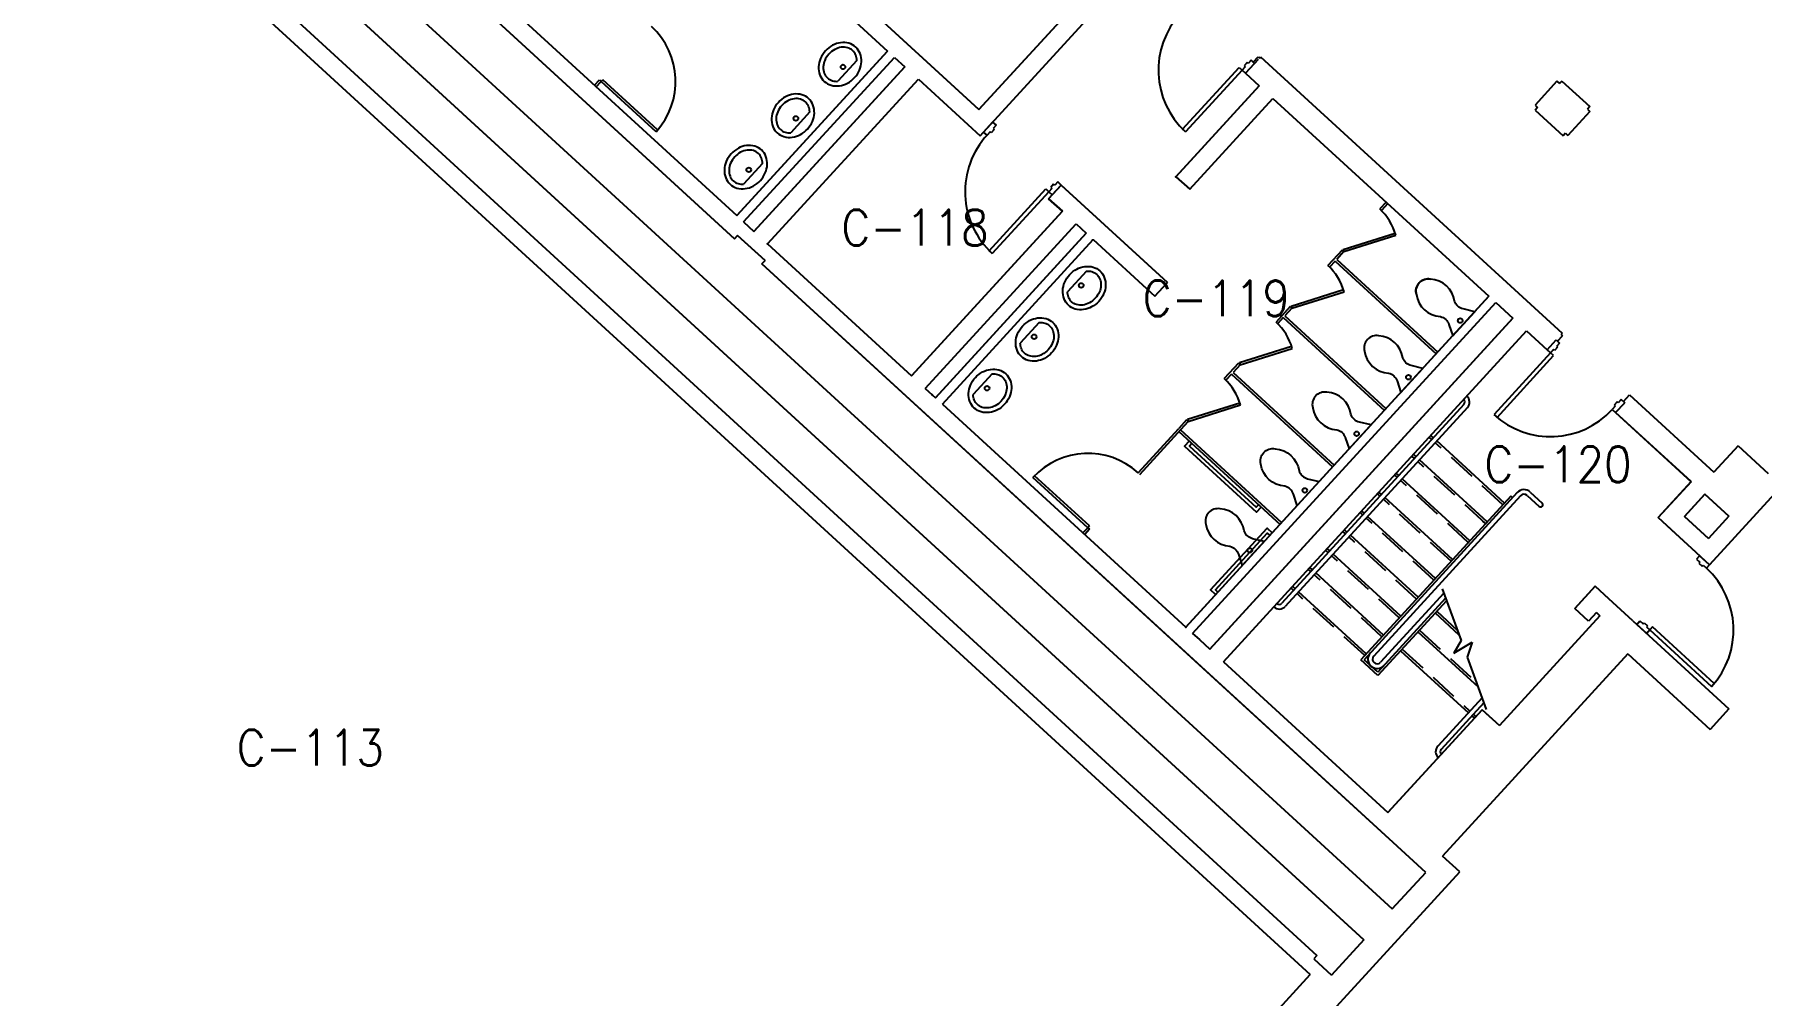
# Model space of a CAD drawing. Header units: inches. Extents: x -2 to 15026, y -1056 to 7065.
# Drawn here: x 5069 to 5812, y 4093 to 4507 of the extents above; entities that cross this region are included whole.
import ezdxf
from ezdxf.enums import TextEntityAlignment as Align

# ---------------------------------------------------------------- set-up
doc = ezdxf.new("R2010")
doc.units = ezdxf.units.IN
doc.header["$LTSCALE"] = 48
doc.header["$MEASUREMENT"] = 0
doc.linetypes.add('HIDDEN', pattern=[0.375, 0.25, -0.125])
doc.layers.get('0').update_dxf_attribs({"linetype": 'CONTINUOUS'})
for name, color, linetype in [('A-DOOR', 5, 'CONTINUOUS'), ('A-FLOR-STRS', 4, 'CONTINUOUS'), ('A-FURN', 6, 'CONTINUOUS'), ('A-WALL', 7, 'CONTINUOUS'), ('SP-RMNO', 7, 'CONTINUOUS'), ('SP-ROOM', 7, 'CONTINUOUS'), ('SP-ROOMF', 7, 'CONTINUOUS')]:
    doc.layers.add(name, color=color, linetype=linetype)
doc.styles.add('ROMANS', font='ROMANS', dxfattribs={"width": 0.78})

# ---------------------------------------------------------------- blocks, each defined once
blk = doc.blocks.new('FMGRM1')
at = {"style": 'ROMANS', "width": 0.9}
for tag, p in [('DATA1', (0, -0.2836)), ('DATA2', (0, -0.443)), ('DATA3', (0, -0.6024)), ('DATA4', (0, -0.7618)), ('DATA5', (0, -0.9213))]:
    blk.add_attdef(tag, text='', height=0.1172, dxfattribs=at).set_placement(p, align=Align.CENTER)
at = {"layer": 'SP-RMNO', "style": 'ROMANS', "width": 0.9}
blk.add_attdef('RMNUMB', text='', height=0.16, dxfattribs=at).set_placement((0, 0), align=Align.MIDDLE)

msp = doc.modelspace()

# ---------------------------------------------------------------- linework, layer by layer
at = {"layer": 'A-DOOR', "linetype": 'Continuous'}
for p, q in [((5592.48, 4495.63), (5591.17, 4494.2)), ((5593.95, 4494.28), (5592.48, 4495.63)), ((5562.98, 4466.03), (5587.3, 4492.58)), ((5588.59, 4491.39), (5564.27, 4464.85)), ((5587.3, 4492.58), (5588.59, 4491.39)), ((5589.9, 4492.82), (5588.59, 4491.39)), ((5588.59, 4491.39), (5590.07, 4490.04)), ((5590.71, 4494.63), (5589.44, 4493.24)), ((5589.44, 4493.24), (5589.9, 4492.82)), ((5590.07, 4490.04), (5593.95, 4494.28)), ((5591.17, 4494.2), (5590.71, 4494.63)), ((5312.86, 4486.54), (5313.54, 4487.28)), ((5336.45, 4464.92), (5312.86, 4486.54)), ((5337.13, 4465.66), (5313.54, 4487.28)), ((5477.39, 4464.77), (5481.28, 4469.01)), ((5481.9, 4465.81), (5480.64, 4464.43)), ((5481.28, 4469.01), (5482.75, 4467.66)), ((5482.75, 4467.66), (5481.44, 4466.23)), ((5481.44, 4466.23), (5481.9, 4465.81)), ((5564.27, 4464.85), (5562.98, 4466.03)), ((5478.87, 4463.42), (5477.39, 4464.77)), ((5480.18, 4464.85), (5478.87, 4463.42)), ((5480.64, 4464.43), (5480.18, 4464.85)), ((5509.29, 4443.34), (5507.99, 4441.91)), ((5510.77, 4441.99), (5509.29, 4443.34)), ((5479.8, 4413.74), (5504.12, 4440.28)), ((5505.41, 4439.1), (5481.09, 4412.56)), ((5504.12, 4440.28), (5505.41, 4439.1)), ((5506.72, 4440.53), (5505.41, 4439.1)), ((5505.41, 4439.1), (5506.88, 4437.75)), ((5507.52, 4442.33), (5506.26, 4440.95)), ((5506.26, 4440.95), (5506.72, 4440.53)), ((5506.88, 4437.75), (5510.77, 4441.99)), ((5507.99, 4441.91), (5507.52, 4442.33)), ((5632.04, 4414.28), (5654.45, 4421.34)), ((5481.09, 4412.56), (5479.8, 4413.74)), ((5632.04, 4414.28), (5632.34, 4413.32)), ((5632.34, 4413.32), (5654.74, 4420.39)), ((5609.75, 4389.95), (5632.16, 4397.01)), ((5610.05, 4388.99), (5632.45, 4396.06)), ((5609.75, 4389.95), (5610.05, 4388.99)), ((5587.45, 4365.62), (5609.87, 4372.68)), ((5587.75, 4364.66), (5610.15, 4371.73)), ((5721.3, 4369.79), (5696.98, 4343.25)), ((5719.83, 4371.14), (5723.71, 4375.38)), ((5721.3, 4369.79), (5719.83, 4371.14)), ((5722.61, 4371.22), (5721.3, 4369.79)), ((5722.59, 4368.61), (5721.3, 4369.79)), ((5723.07, 4370.79), (5722.61, 4371.22)), ((5724.34, 4372.18), (5723.07, 4370.79)), ((5723.71, 4375.38), (5725.19, 4374.03)), ((5725.19, 4374.03), (5723.88, 4372.6)), ((5723.88, 4372.6), (5724.34, 4372.18)), ((5587.45, 4365.62), (5587.75, 4364.66)), ((5698.27, 4342.06), (5722.59, 4368.61)), ((5565.16, 4341.29), (5587.57, 4348.35)), ((5565.46, 4340.33), (5587.86, 4347.4)), ((5749.15, 4346.89), (5747.84, 4345.47)), ((5749.96, 4348.7), (5748.69, 4347.32)), ((5748.69, 4347.32), (5749.15, 4346.89)), ((5749.32, 4344.11), (5753.2, 4348.35)), ((5750.42, 4348.28), (5749.96, 4348.7)), ((5751.73, 4349.7), (5750.42, 4348.28)), ((5753.2, 4348.35), (5751.73, 4349.7)), ((5565.16, 4341.29), (5565.46, 4340.33)), ((5696.98, 4343.25), (5698.27, 4342.06)), ((5747.84, 4345.47), (5749.32, 4344.11)), ((5522.88, 4295.34), (5499.29, 4316.96)), ((5522.21, 4294.61), (5498.62, 4316.22)), ((5522.88, 4295.34), (5522.21, 4294.61)), ((5785.46, 4282.53), (5784.11, 4281.06)), ((5784.11, 4281.06), (5785.54, 4279.75)), ((5785.54, 4279.75), (5785.11, 4279.29)), ((5789.7, 4278.65), (5785.46, 4282.53)), ((5785.11, 4279.29), (5786.5, 4278.02)), ((5786.5, 4278.02), (5786.92, 4278.48)), ((5786.92, 4278.48), (5788.35, 4277.17)), ((5788.35, 4277.17), (5789.7, 4278.65)), ((5758.44, 4253.04), (5759.79, 4254.52)), ((5762.67, 4249.16), (5758.44, 4253.04)), ((5759.79, 4254.52), (5761.22, 4253.21)), ((5761.22, 4253.21), (5761.64, 4253.67)), ((5761.64, 4253.67), (5763.02, 4252.4)), ((5763.02, 4252.4), (5762.6, 4251.94)), ((5762.6, 4251.94), (5764.03, 4250.63)), ((5764.03, 4250.63), (5762.67, 4249.16)), ((5765.21, 4251.92), (5764.03, 4250.63)), ((5764.03, 4250.63), (5790.57, 4226.31)), ((5791.75, 4227.6), (5765.21, 4251.92)), ((5790.57, 4226.31), (5791.75, 4227.6))]:
    msp.add_line(p, q, dxfattribs=at)
for centre, radius, start, end in [((5312.86, 4486.54), 32, 317.49444, 47.49078), ((5631.61, 4414), 24, 15.43207, 47.5), ((5609.31, 4389.67), 24, 15.43207, 47.5), ((5587.02, 4365.34), 24, 15.43207, 47.5), ((5564.72, 4341.01), 24, 15.4337, 47.5), ((5522.21, 4294.6), 32, 47.50922, 137.5)]:
    msp.add_arc(centre, radius, start, end, dxfattribs=at)
for centre, major_axis, start_param, end_param in [((5588.59, 4491.39), (25.46, 25.46), 1.61443, 3.185226), ((5505.41, 4439.1), (-25.46, 25.46), 0.043633, 1.61443), ((5721.3, 4369.79), (25.46, 25.46), 3.185226, 4.756022), ((5764.03, 4250.63), (-25.46, 25.46), 3.185226, 4.756022)]:
    msp.add_ellipse(centre, major_axis=major_axis, ratio=1, start_param=start_param, end_param=end_param, dxfattribs=at)
at = {"layer": 'A-FLOR-STRS', "linetype": 'Continuous'}
for p, q in [((5684.05, 4347.64), (5605.68, 4262.11)), ((5685.52, 4346.28), (5607.15, 4260.76)), ((5670.87, 4333.26), (5669.77, 4334.27)), ((5701.47, 4305.22), (5672.35, 4331.91)), ((5663.44, 4325.15), (5662.34, 4326.16)), ((5656.01, 4317.04), (5654.91, 4318.05)), ((5694.04, 4297.11), (5664.92, 4323.8)), ((5706.94, 4309.71), (5641.07, 4237.82)), ((5648.58, 4308.93), (5647.47, 4309.94)), ((5686.61, 4289), (5657.49, 4315.69)), ((5712.59, 4309.95), (5717.75, 4305.22)), ((5704.17, 4308.17), (5639.65, 4237.76)), ((5708.41, 4308.36), (5645.24, 4239.42)), ((5679.18, 4280.89), (5650.05, 4307.58)), ((5704.91, 4307.49), (5704.17, 4308.17)), ((5711.24, 4308.48), (5716.4, 4303.75)), ((5641.15, 4300.82), (5640.04, 4301.83)), ((5671.74, 4272.78), (5642.62, 4299.47)), ((5633.72, 4292.71), (5632.61, 4293.72)), ((5664.31, 4264.67), (5635.19, 4291.36)), ((5626.28, 4284.6), (5625.18, 4285.61)), ((5656.88, 4256.56), (5627.76, 4283.25)), ((5618.85, 4276.49), (5617.75, 4277.5)), ((5649.45, 4248.45), (5620.33, 4275.14)), ((5611.42, 4268.38), (5610.32, 4269.39)), ((5642.02, 4240.34), (5612.9, 4267.03)), ((5675.37, 4266.38), (5648.19, 4236.72)), ((5674.69, 4268.24), (5682.78, 4246.16)), ((5676.15, 4264.26), (5646.97, 4232.42)), ((5676.53, 4263.21), (5647.03, 4231)), ((5671.69, 4257.92), (5681.9, 4248.56)), ((5664.25, 4249.81), (5690.12, 4226.1)), ((5682.78, 4246.16), (5679.72, 4240.61)), ((5679.72, 4240.61), (5687.63, 4245.33)), ((5687.63, 4245.33), (5685.42, 4238.95)), ((5647.03, 4231), (5639.65, 4237.76)), ((5646.97, 4232.42), (5641.07, 4237.82)), ((5656.82, 4241.69), (5685.95, 4215.01)), ((5685.42, 4238.95), (5693.67, 4216.42)), ((5691.83, 4221.43), (5672.77, 4200.63)), ((5692.61, 4219.32), (5674.25, 4199.28)), ((5687.42, 4213.66), (5688.53, 4212.64))]:
    msp.add_line(p, q, dxfattribs=at)
at = {"layer": 'A-FLOR-STRS', "linetype": 'HIDDEN'}
for p, q in [((5670.2, 4332.52), (5669.09, 4333.53)), ((5662.77, 4324.41), (5661.66, 4325.42)), ((5700.8, 4304.48), (5671.67, 4331.17)), ((5655.34, 4316.3), (5654.23, 4317.31)), ((5693.36, 4296.37), (5664.24, 4323.06)), ((5685.93, 4288.26), (5656.81, 4314.95)), ((5647.9, 4308.19), (5646.8, 4309.2)), ((5678.5, 4280.15), (5649.38, 4306.84)), ((5640.47, 4300.08), (5639.37, 4301.09)), ((5671.07, 4272.04), (5641.95, 4298.73)), ((5693.36, 4296.37), (5692.18, 4297.46)), ((5633.04, 4291.97), (5631.93, 4292.98)), ((5663.64, 4263.93), (5634.52, 4290.62)), ((5625.61, 4283.86), (5624.5, 4284.87)), ((5656.21, 4255.82), (5627.08, 4282.51)), ((5618.18, 4275.75), (5617.07, 4276.76)), ((5648.77, 4247.71), (5619.65, 4274.4)), ((5610.75, 4267.64), (5609.64, 4268.65)), ((5641.34, 4239.6), (5612.22, 4266.29)), ((5672.36, 4258.65), (5681.15, 4250.6)), ((5664.93, 4250.54), (5689.38, 4228.14)), ((5657.5, 4242.43), (5686.62, 4215.75)), ((5688.1, 4214.4), (5689.2, 4213.38))]:
    msp.add_line(p, q, dxfattribs=at)
at = {"layer": 'A-FLOR-STRS', "linetype": 'Continuous'}
for centre, radius, start, end in [((5682.94, 4348.65), 1.5, 317.49775, 47.5), ((5682.94, 4348.65), 3.5, 317.49854, 47.5), ((5709.89, 4307), 4, 47.5, 137.5), ((5709.89, 4307), 2, 47.5, 137.5), ((5717.07, 4304.49), 1, 227.49791, 47.5), ((5604.57, 4263.12), 3.5, 227.5, 317.5014), ((5604.57, 4263.12), 1.5, 227.5, 317.5014), ((5646.72, 4238.07), 4, 137.5, 317.5), ((5646.72, 4238.07), 2, 137.5, 317.5), ((5675.35, 4198.27), 3.5, 137.49909, 227.5), ((5675.35, 4198.27), 1.5, 137.5, 227.5)]:
    msp.add_arc(centre, radius, start, end, dxfattribs=at)
at = {"layer": 'A-FURN', "linetype": 'Continuous'}
for p, q in [((5422.83, 4495.52), (5414.65, 4486.59)), ((5402.56, 4473.4), (5394.38, 4464.47)), ((5382.3, 4451.29), (5374.11, 4442.35)), ((5521.63, 4404.99), (5513.44, 4396.06)), ((5501.36, 4382.87), (5493.17, 4373.94)), ((5481.09, 4360.76), (5472.91, 4351.82))]:
    msp.add_line(p, q, dxfattribs=at)
for points in [[(5422.37, 4501.29, 0.115836), (5419.46, 4502.92, 0.104065), (5415.87, 4503.18, 0.09084), (5412.42, 4502.06, 0.083285), (5409.35, 4499.66, 0.083285), (5407.23, 4496.39, 0.09084), (5406.41, 4492.86, 0.104065), (5406.98, 4489.3, 0.115836), (5408.86, 4486.54, 0.115836), (5411.77, 4484.91, 0.104065), (5415.36, 4484.65, 0.09084), (5418.81, 4485.78, 0.083285), (5421.88, 4488.18, 0.083285), (5424, 4491.44, 0.09084), (5424.82, 4494.98, 0.104065), (5424.25, 4498.54, 0.115836), (5422.37, 4501.29)], [(5421.02, 4499.82, 0.115836), (5418.91, 4501, 0.104065), (5416.14, 4501.2, 0.09084), (5413.37, 4500.3, 0.083285), (5410.82, 4498.31, 0.083285), (5409.06, 4495.6, 0.09084), (5408.4, 4492.76, 0.104065), (5408.85, 4490.02, 0.115836), (5410.21, 4488.02, 0.115836), (5412.32, 4486.84, 0.087296), (5414.65, 4486.59)], [(5422.83, 4495.52, 0.087296), (5422.38, 4497.82, 0.115836), (5421.02, 4499.82)], [(5402.1, 4479.17, 0.115836), (5399.2, 4480.8, 0.104065), (5395.6, 4481.07, 0.09084), (5392.15, 4479.94, 0.083285), (5389.08, 4477.54, 0.083285), (5386.96, 4474.27, 0.09084), (5386.14, 4470.74, 0.104065), (5386.71, 4467.18, 0.115836), (5388.59, 4464.43, 0.115836), (5391.5, 4462.8, 0.104065), (5395.09, 4462.53, 0.09084), (5398.54, 4463.66, 0.083285), (5401.61, 4466.06, 0.083285), (5403.73, 4469.32, 0.09084), (5404.56, 4472.86, 0.104065), (5403.98, 4476.42, 0.115836), (5402.1, 4479.17)], [(5400.75, 4477.7, 0.115836), (5398.64, 4478.88, 0.104065), (5395.87, 4479.08, 0.09084), (5393.1, 4478.18, 0.083285), (5390.55, 4476.19, 0.083285), (5388.8, 4473.48, 0.09084), (5388.14, 4470.64, 0.104065), (5388.58, 4467.9, 0.115836), (5389.94, 4465.9, 0.115836), (5392.05, 4464.72, 0.087296), (5394.38, 4464.47)], [(5402.56, 4473.4, 0.087296), (5402.11, 4475.7, 0.115836), (5400.75, 4477.7)], [(5381.84, 4457.05, 0.115836), (5378.93, 4458.68, 0.104065), (5375.34, 4458.95, 0.09084), (5371.88, 4457.82, 0.083285), (5368.81, 4455.42, 0.083285), (5366.69, 4452.16, 0.09084), (5365.87, 4448.62, 0.104065), (5366.45, 4445.06, 0.115836), (5368.32, 4442.31, 0.115836), (5371.23, 4440.68, 0.104065), (5374.82, 4440.42, 0.09084), (5378.28, 4441.54, 0.083285), (5381.35, 4443.94, 0.083285), (5383.47, 4447.21, 0.09084), (5384.29, 4450.74, 0.104065), (5383.71, 4454.3, 0.115836), (5381.84, 4457.05)], [(5380.48, 4455.58, 0.115836), (5378.38, 4456.76, 0.104065), (5375.6, 4456.96, 0.09084), (5372.84, 4456.06, 0.083285), (5370.29, 4454.07, 0.083285), (5368.53, 4451.36, 0.09084), (5367.87, 4448.52, 0.104065), (5368.31, 4445.78, 0.115836), (5369.67, 4443.78, 0.115836), (5371.78, 4442.6, 0.087296), (5374.11, 4442.35)], [(5382.3, 4451.29, 0.087296), (5381.85, 4453.58, 0.115836), (5380.48, 4455.58)], [(5527.41, 4405.04, -0.115836), (5529.29, 4402.28, -0.104065), (5529.87, 4398.73, -0.09084), (5529.04, 4395.19, -0.083285), (5526.92, 4391.92, -0.083285), (5523.85, 4389.53, -0.09084), (5520.4, 4388.4, -0.104065), (5516.81, 4388.66, -0.115836), (5513.9, 4390.29, -0.115836), (5512.02, 4393.04, -0.104065), (5511.45, 4396.6, -0.09084), (5512.27, 4400.14, -0.083285), (5514.39, 4403.41, -0.083285), (5517.46, 4405.8, -0.09084), (5520.91, 4406.93, -0.104065), (5524.51, 4406.67, -0.115836), (5527.41, 4405.04)], [(5526.06, 4403.56, -0.115836), (5527.42, 4401.56, -0.104065), (5527.87, 4398.82, -0.09084), (5527.21, 4395.98, -0.083285), (5525.45, 4393.27, -0.083285), (5522.9, 4391.28, -0.09084), (5520.13, 4390.38, -0.104065), (5517.36, 4390.58, -0.115836), (5515.25, 4391.77, -0.115836), (5513.89, 4393.76, -0.087296), (5513.44, 4396.06)], [(5521.63, 4404.99, -0.087296), (5523.95, 4404.74, -0.115836), (5526.06, 4403.56)], [(5669.66, 4401.51, 0.555556), (5663.58, 4394.87, 0.357143), (5673.91, 4385.41, -0.259126), (5677.59, 4382.03), (5679.22, 4377.15), (5688.68, 4387.47), (5683.67, 4388.67, -0.259126), (5679.99, 4392.05, 0.357143), (5669.66, 4401.51)], [(5663.58, 4394.87, -0.555556), (5669.66, 4401.51)], [(5507.15, 4382.92, -0.115836), (5509.02, 4380.17, -0.104065), (5509.6, 4376.61, -0.09084), (5508.78, 4373.07, -0.083285), (5506.66, 4369.8, -0.083285), (5503.59, 4367.41, -0.09084), (5500.13, 4366.28, -0.104065), (5496.54, 4366.54, -0.115836), (5493.63, 4368.17, -0.115836), (5491.76, 4370.93, -0.104065), (5491.18, 4374.48, -0.09084), (5492, 4378.02, -0.083285), (5494.12, 4381.29, -0.083285), (5497.19, 4383.68, -0.09084), (5500.64, 4384.81, -0.104065), (5504.24, 4384.55, -0.115836), (5507.15, 4382.92)], [(5505.79, 4381.44, -0.115836), (5507.16, 4379.45, -0.104065), (5507.6, 4376.7, -0.09084), (5506.94, 4373.87, -0.083285), (5505.18, 4371.15, -0.083285), (5502.63, 4369.17, -0.09084), (5499.87, 4368.26, -0.104065), (5497.09, 4368.47, -0.115836), (5494.98, 4369.65, -0.115836), (5493.62, 4371.65, -0.087296), (5493.17, 4373.94)], [(5501.36, 4382.87, -0.087296), (5503.69, 4382.63, -0.115836), (5505.79, 4381.44)], [(5647.37, 4377.18, 0.555556), (5641.29, 4370.54, 0.357143), (5651.61, 4361.08, -0.259126), (5655.3, 4357.7), (5656.93, 4352.82), (5666.38, 4363.14), (5661.38, 4364.34, -0.259126), (5657.69, 4367.72, 0.357143), (5647.37, 4377.18)], [(5486.88, 4360.8, -0.115836), (5488.75, 4358.05, -0.104065), (5489.33, 4354.49, -0.09084), (5488.51, 4350.95, -0.083285), (5486.39, 4347.68, -0.083285), (5483.32, 4345.29, -0.09084), (5479.87, 4344.16, -0.104065), (5476.27, 4344.42, -0.115836), (5473.37, 4346.05, -0.115836), (5471.49, 4348.81, -0.104065), (5470.91, 4352.37, -0.09084), (5471.74, 4355.9, -0.083285), (5473.85, 4359.17, -0.083285), (5476.92, 4361.57, -0.09084), (5480.38, 4362.69, -0.104065), (5483.97, 4362.43, -0.115836), (5486.88, 4360.8)], [(5485.53, 4359.33, -0.115836), (5486.89, 4357.33, -0.104065), (5487.33, 4354.58, -0.09084), (5486.67, 4351.75, -0.083285), (5484.91, 4349.04, -0.083285), (5482.37, 4347.05, -0.09084), (5479.6, 4346.14, -0.104065), (5476.83, 4346.35, -0.115836), (5474.72, 4347.53, -0.115836), (5473.36, 4349.53, -0.087296), (5472.91, 4351.82)], [(5481.09, 4360.76, -0.087296), (5483.42, 4360.51, -0.115836), (5485.53, 4359.33)], [(5625.07, 4352.85, 0.555556), (5618.99, 4346.21, 0.357143), (5629.32, 4336.75, -0.259126), (5633, 4333.37), (5634.63, 4328.49), (5644.09, 4338.81), (5639.08, 4340.01, -0.259126), (5635.4, 4343.39, 0.357143), (5625.07, 4352.85)], [(5596.7, 4321.88, -0.555556), (5602.78, 4328.52, -0.357143), (5613.1, 4319.06, 0.259126), (5616.79, 4315.68), (5621.8, 4314.48), (5612.34, 4304.16), (5610.71, 4309.04, 0.259126), (5607.02, 4312.42, -0.357143), (5596.7, 4321.88)], [(5579.13, 4302.71, 0.555556), (5573.05, 4296.08, 0.357143), (5583.38, 4286.62, -0.259126), (5587.06, 4283.24), (5588.69, 4278.36), (5598.15, 4288.68), (5593.14, 4289.87, -0.259126), (5589.46, 4293.25, 0.357143), (5579.13, 4302.71)]]:
    msp.add_lwpolyline(points, format="xyb", dxfattribs=at)
for points in [[(5565.83, 4331.86), (5563.8, 4329.65), (5594.77, 4301.27), (5596.79, 4303.48)], [(5566.94, 4330.84), (5565.92, 4329.74), (5594.67, 4303.39), (5595.69, 4304.49)], [(5577.2, 4265.82), (5574.99, 4267.85), (5599.32, 4294.39), (5601.53, 4292.36)], [(5578.22, 4266.93), (5577.11, 4267.94), (5599.41, 4292.27), (5600.51, 4291.26)]]:
    msp.add_lwpolyline(points, dxfattribs=at)
for centre in [(5416.89, 4492.75), (5396.62, 4470.63), (5376.35, 4448.51), (5519.38, 4398.83), (5682.47, 4383.66), (5499.12, 4376.71), (5478.85, 4354.59), (5660.18, 4359.33), (5637.89, 4335), (5615.59, 4310.67), (5591.95, 4284.87)]:
    msp.add_circle(centre, 1, dxfattribs=at)
at = {"layer": 'A-WALL', "linetype": 'Continuous'}
for p, q in [((5370.22, 4418.87), (5082.68, 4682.35)), ((5084.16, 4681), (5370.22, 4418.87)), ((5074.47, 4611.21), (5620.79, 4110.6)), ((5069.06, 4605.31), (5617.87, 4102.42)), ((5160.8, 4581.83), (5653.19, 4130.65)), ((5160.8, 4581.83), (5653.19, 4130.65)), ((5148.64, 4568.56), (5641.03, 4117.38)), ((5641.03, 4117.38), (5148.64, 4568.56)), ((5475.38, 4474.42), (5535.51, 4540.04)), ((5535.51, 4540.04), (5475.38, 4474.42)), ((5475.87, 4463.12), (5541.41, 4534.63)), ((5475.87, 4463.12), (5541.41, 4534.63)), ((5414.92, 4529.82), (5475.38, 4474.42)), ((5475.38, 4474.42), (5414.92, 4529.82)), ((5266.51, 4524.75), (5371.2, 4428.82)), ((5409.52, 4523.92), (5436.06, 4499.6)), ((5409.52, 4523.92), (5436.06, 4499.6)), ((5371.2, 4428.82), (5436.06, 4499.6)), ((5436.06, 4499.6), (5371.2, 4428.82)), ((5374.15, 4426.12), (5439.01, 4496.89)), ((5374.15, 4426.12), (5439.01, 4496.89)), ((5439.01, 4496.89), (5443.43, 4492.84)), ((5439.01, 4496.89), (5443.43, 4492.84)), ((5595.47, 4495.94), (5590.07, 4490.04)), ((5593.4, 4494.79), (5595.51, 4497.09)), ((5593.95, 4494.28), (5595.47, 4495.94)), ((5595.47, 4495.94), (5595.47, 4495.94)), ((5595.51, 4497.09), (5596.06, 4496.59)), ((5596.06, 4496.59), (5596.57, 4497.14)), ((5596.57, 4497.14), (5726.33, 4378.23)), ((5378.58, 4422.06), (5443.43, 4492.84)), ((5443.43, 4492.84), (5378.58, 4422.06)), ((5590.07, 4490.04), (5593.95, 4494.28)), ((5590.07, 4490.04), (5595.96, 4484.64)), ((5590.07, 4490.04), (5595.96, 4484.64)), ((5593.4, 4494.79), (5593.95, 4494.28)), ((5310, 4484.9), (5312.12, 4487.22)), ((5310.74, 4484.22), (5312.86, 4486.54)), ((5312.12, 4487.22), (5312.86, 4486.54)), ((5384.47, 4416.66), (5449.33, 4487.44)), ((5384.47, 4416.66), (5449.33, 4487.44)), ((5449.33, 4487.44), (5475.87, 4463.12)), ((5449.33, 4487.44), (5475.87, 4463.12)), ((5560.16, 4445.56), (5595.96, 4484.64)), ((5595.96, 4484.64), (5560.16, 4445.56)), ((5724.07, 4486.6), (5714.62, 4476.28)), ((5724.07, 4486.6), (5725.18, 4485.59)), ((5726.19, 4486.7), (5725.18, 4485.59)), ((5726.19, 4486.7), (5738.17, 4475.72)), ((5566.06, 4440.16), (5601.86, 4479.23)), ((5566.06, 4440.16), (5601.86, 4479.23)), ((5601.86, 4479.23), (5694.76, 4394.11)), ((5601.86, 4479.23), (5694.76, 4394.11)), ((5714.62, 4476.28), (5715.72, 4475.27)), ((5715.72, 4475.27), (5714.71, 4474.16)), ((5714.71, 4474.16), (5726.69, 4463.18)), ((5738.27, 4473.6), (5728.81, 4463.28)), ((5738.17, 4475.72), (5737.16, 4474.61)), ((5737.16, 4474.61), (5738.27, 4473.6)), ((5727.7, 4464.29), (5726.69, 4463.18)), ((5727.7, 4464.29), (5728.81, 4463.28)), ((5560.16, 4445.56), (5566.06, 4440.16)), ((5560.16, 4445.56), (5566.06, 4440.16)), ((5505.36, 4436.09), (5510.77, 4441.99)), ((5510.77, 4441.99), (5505.36, 4436.09)), ((5511.26, 4430.69), (5505.36, 4436.09)), ((5505.36, 4436.09), (5511.26, 4430.69)), ((5510.77, 4441.99), (5556.48, 4400.1)), ((5556.48, 4400.1), (5510.77, 4441.99)), ((5510.77, 4441.99), (5510.77, 4441.99)), ((5446.41, 4359.91), (5511.26, 4430.69)), ((5511.26, 4430.69), (5446.41, 4359.91)), ((5650.52, 4434.64), (5647.82, 4431.69)), ((5651.26, 4433.97), (5648.56, 4431.02)), ((5374.15, 4426.12), (5378.58, 4422.06)), ((5452.3, 4354.5), (5517.16, 4425.28)), ((5452.3, 4354.5), (5517.16, 4425.28)), ((5456.73, 4350.45), (5521.58, 4421.23)), ((5521.58, 4421.23), (5456.73, 4350.45)), ((5517.16, 4425.28), (5521.58, 4421.23)), ((5517.16, 4425.28), (5521.58, 4421.23)), ((5370.22, 4418.87), (5371.57, 4420.34)), ((5371.57, 4420.34), (5370.22, 4418.87)), ((5371.57, 4420.34), (5383.37, 4409.53)), ((5383.37, 4409.53), (5371.57, 4420.34)), ((5384.47, 4416.66), (5446.41, 4359.91)), ((5459.68, 4347.75), (5524.53, 4418.53)), ((5459.68, 4347.75), (5524.53, 4418.53)), ((5524.41, 4418.4), (5524.4, 4418.65)), ((5524.53, 4418.53), (5551.08, 4394.21)), ((5524.53, 4418.53), (5551.08, 4394.21)), ((5631.61, 4414), (5625.53, 4407.36)), ((5631.61, 4414), (5632.34, 4413.32)), ((5382.02, 4408.06), (5383.37, 4409.53)), ((5382.02, 4408.06), (5383.37, 4409.53)), ((5382.02, 4408.06), (5564.8, 4240.57)), ((5651.86, 4160.79), (5382.02, 4408.06)), ((5628.63, 4409.27), (5626.26, 4406.69)), ((5628.63, 4409.27), (5672.13, 4369.41)), ((5632.34, 4413.32), (5629.3, 4410.01)), ((5629.3, 4410.01), (5672.8, 4370.15)), ((5551.08, 4394.21), (5556.48, 4400.1)), ((5551.08, 4394.21), (5556.48, 4400.1)), ((5564.37, 4251.81), (5694.76, 4394.11)), ((5694.76, 4394.11), (5564.37, 4251.81)), ((5567.32, 4249.11), (5697.71, 4391.41)), ((5567.32, 4249.11), (5697.71, 4391.41)), ((5697.71, 4391.41), (5705.08, 4384.65)), ((5697.71, 4391.41), (5705.08, 4384.65)), ((5574.69, 4242.36), (5705.08, 4384.65)), ((5705.08, 4384.65), (5574.69, 4242.36)), ((5609.31, 4389.67), (5603.23, 4383.03)), ((5606.33, 4384.94), (5603.97, 4382.36)), ((5606.33, 4384.94), (5649.83, 4345.08)), ((5610.05, 4388.99), (5607.01, 4385.68)), ((5607.01, 4385.68), (5650.51, 4345.82)), ((5609.31, 4389.67), (5610.05, 4388.99)), ((5580.59, 4236.95), (5710.98, 4379.25)), ((5580.59, 4236.95), (5710.98, 4379.25)), ((5710.98, 4379.25), (5719.83, 4371.14)), ((5710.98, 4379.25), (5719.83, 4371.14)), ((5724.26, 4374.87), (5726.38, 4377.18)), ((5725.82, 4377.68), (5726.33, 4378.23)), ((5725.82, 4377.68), (5726.38, 4377.18)), ((5719.83, 4371.14), (5723.71, 4375.38)), ((5723.71, 4375.38), (5724.26, 4374.87)), ((5587.02, 4365.34), (5580.94, 4358.7)), ((5587.75, 4364.66), (5584.71, 4361.35)), ((5584.71, 4361.35), (5628.21, 4321.49)), ((5587.02, 4365.34), (5587.75, 4364.66)), ((5452.3, 4354.5), (5456.73, 4350.45)), ((5452.3, 4354.5), (5456.73, 4350.45)), ((5580.94, 4358.7), (5581.67, 4358.03)), ((5584.04, 4360.61), (5581.67, 4358.03)), ((5584.04, 4360.61), (5627.54, 4320.75)), ((5459.68, 4347.75), (5564.37, 4251.81)), ((5749.32, 4344.11), (5753.2, 4348.35)), ((5752.65, 4348.86), (5755.27, 4351.72)), ((5752.65, 4348.86), (5753.2, 4348.35)), ((5755.27, 4351.72), (5791.58, 4318.45)), ((5544.56, 4317.52), (5565.46, 4340.33)), ((5564.72, 4341.01), (5561.34, 4337.32)), ((5564.72, 4341.01), (5565.46, 4340.33)), ((5749.32, 4344.11), (5781.76, 4314.39)), ((5781.78, 4314.41), (5749.32, 4344.11)), ((5543.83, 4318.2), (5561.34, 4337.32)), ((5561.41, 4335.91), (5604.91, 4296.05)), ((5562.08, 4336.65), (5605.58, 4296.79)), ((5801.96, 4329.78), (5791.58, 4318.45)), ((5801.96, 4329.78), (5814.87, 4317.96)), ((5767.58, 4298.92), (5781.78, 4314.41)), ((5781.76, 4314.39), (5767.58, 4298.92)), ((5781.76, 4314.39), (5767.58, 4298.92)), ((5820.77, 4312.55), (5789.7, 4278.65)), ((5778.88, 4299.41), (5787.66, 4308.98)), ((5787.66, 4308.98), (5778.88, 4299.41)), ((5787.66, 4308.98), (5797.98, 4299.53)), ((5797.98, 4299.53), (5787.66, 4308.98)), ((5522.21, 4294.61), (5520.14, 4292.35)), ((5522.21, 4294.61), (5522.94, 4293.93)), ((5767.58, 4298.92), (5783.8, 4284.05)), ((5767.58, 4298.92), (5783.8, 4284.05)), ((5773.48, 4293.51), (5767.58, 4298.92)), ((5789.21, 4289.95), (5778.88, 4299.41)), ((5778.88, 4299.41), (5789.21, 4289.95)), ((5797.98, 4299.53), (5789.21, 4289.95)), ((5522.94, 4293.93), (5520.87, 4291.67)), ((5783.8, 4284.05), (5773.48, 4293.51)), ((5783.8, 4284.05), (5789.7, 4278.65)), ((5740.55, 4269.41), (5731.76, 4259.83)), ((5731.76, 4259.83), (5740.55, 4269.41)), ((5746.44, 4264.01), (5740.55, 4269.41)), ((5740.55, 4269.41), (5746.44, 4264.01)), ((5737.66, 4254.43), (5731.76, 4259.83)), ((5737.66, 4254.43), (5731.76, 4259.83)), ((5741.04, 4258.11), (5737.66, 4254.43)), ((5741.04, 4258.11), (5737.66, 4254.43)), ((5741.04, 4258.11), (5742.51, 4256.76)), ((5741.04, 4258.11), (5742.51, 4256.76)), ((5756.77, 4254.55), (5746.44, 4264.01)), ((5756.77, 4254.55), (5746.44, 4264.01)), ((5742.51, 4256.76), (5699.28, 4209.58)), ((5756.77, 4254.55), (5798.05, 4216.72)), ((5567.32, 4249.11), (5570.21, 4246.47)), ((5570.21, 4246.47), (5574.69, 4242.36)), ((5564.8, 4240.57), (5651.86, 4160.79)), ((5580.59, 4236.95), (5651.37, 4172.09)), ((5754.56, 4240.3), (5674.84, 4153.3)), ((5754.56, 4240.3), (5789.95, 4207.87)), ((5691.9, 4216.33), (5651.37, 4172.09)), ((5651.37, 4172.09), (5691.9, 4216.33)), ((5697.8, 4210.93), (5691.9, 4216.33)), ((5691.9, 4216.33), (5699.28, 4209.58)), ((5798.05, 4216.72), (5789.95, 4207.87)), ((5667.6, 4146.37), (5651.86, 4160.79)), ((5653.19, 4130.65), (5667.6, 4146.37)), ((5671.4, 4134.75), (5682.21, 4146.55)), ((5682.21, 4146.55), (5674.84, 4153.3)), ((5614.65, 4072.82), (5671.4, 4134.75)), ((5641.03, 4117.38), (5627.06, 4102.14)), ((5620.79, 4110.6), (5619.44, 4109.12)), ((5619.44, 4109.12), (5627.06, 4102.14)), ((5601.66, 4084.72), (5617.87, 4102.42))]:
    msp.add_line(p, q, dxfattribs=at)
for p in [(5560.16, 4445.56), (5384.47, 4416.66), (5455.25, 4351.8), (5564.37, 4251.81)]:
    msp.add_point(p, dxfattribs=at)

# ---------------------------------------------------------------- block references
at = {"layer": 'SP-ROOM', "linetype": 'Continuous'}
ref = msp.add_blockref('FMGRM1', (5187.69, 4200.02), dxfattribs=dict(at, xscale=96, yscale=96, zscale=96))
ref.add_attrib('RMNUMB', 'C-113', dxfattribs={"layer": 'SP-RMNO', "height": 15.36, "style": 'ROMANS', "width": 0.9}).set_placement((5187.69, 4200.02), align=Align.MIDDLE)
at = {"layer": 'SP-ROOMF', "linetype": 'Continuous'}
ref = msp.add_blockref('FMGRM1', (5447.87, 4423.67), dxfattribs=dict(at, xscale=96, yscale=96, zscale=96))
ref.add_attrib('RMNUMB', 'C-118', dxfattribs={"layer": 'SP-RMNO', "height": 15.36, "style": 'ROMANS', "width": 0.9}).set_placement((5447.87, 4423.67), align=Align.MIDDLE)
ref = msp.add_blockref('FMGRM1', (5577.49, 4393.22), dxfattribs=dict(at, xscale=96, yscale=96, zscale=96))
ref.add_attrib('RMNUMB', 'C-119', dxfattribs={"layer": 'SP-RMNO', "height": 15.36, "style": 'ROMANS', "width": 0.9}).set_placement((5577.49, 4393.22), align=Align.MIDDLE)
ref = msp.add_blockref('FMGRM1', (5724.49, 4321.85), dxfattribs=dict(at, xscale=96, yscale=96, zscale=96))
ref.add_attrib('RMNUMB', 'C-120', dxfattribs={"layer": 'SP-RMNO', "height": 15.36, "style": 'ROMANS', "width": 0.9}).set_placement((5724.49, 4321.85), align=Align.MIDDLE)

doc.saveas('drawing.dxf')
